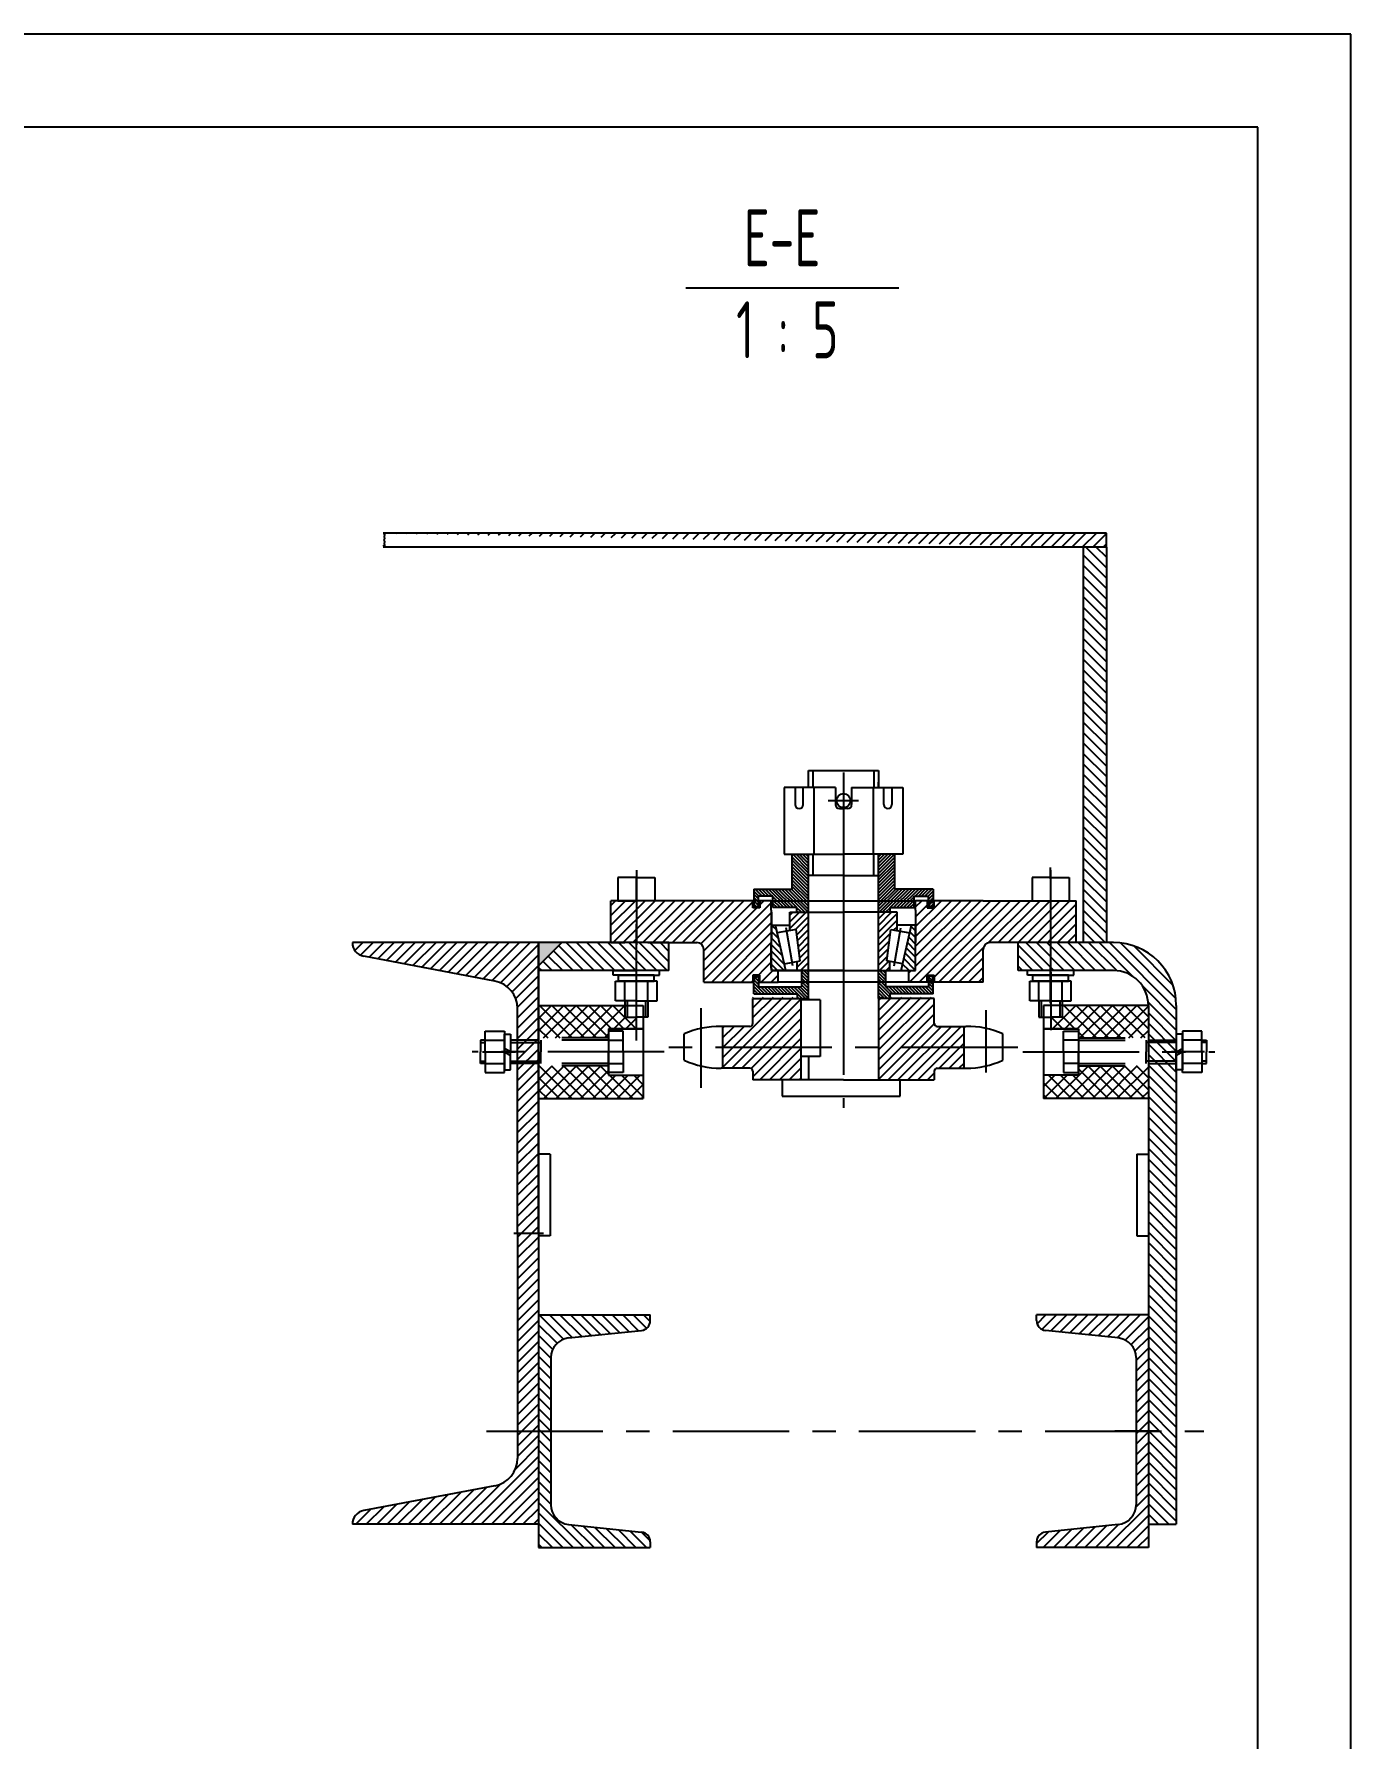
# Model space of a CAD drawing. Header units: millimetres. Extents: x 0 to 10092, y -1 to 7128.
# Drawn here: x 8395 to 10092, y 4930 to 7128 of the extents above; entities that cross this region are included whole.
import ezdxf
from ezdxf.enums import TextEntityAlignment as Align

# ---------------------------------------------------------------- set-up
doc = ezdxf.new("R2010")
doc.units = ezdxf.units.MM
doc.header["$LTSCALE"] = 120
for name, pattern in [('F', [0.75, 0.5, -0.25]), ('G', [2, 1.25, -0.25, 0.25, -0.25]), ('K', [2.5, 1.25, -0.25, 0.25, -0.25, 0.25, -0.25])]:
    doc.linetypes.add(name, pattern=pattern)
for name, color, linetype in [('01', 7, 'Continuous'), ('02', 1, 'Continuous'), ('04', 2, 'F'), ('05', 4, 'G'), ('07', 6, 'K'), ('10', 1, 'Continuous'), ('11', 3, 'Continuous'), ('L1GEA', 7, 'Continuous')]:
    doc.layers.add(name, color=color, linetype=linetype)
doc.styles.get("Standard").update_dxf_attribs({"font": 'isocp', "width": 0.707, "bigfont": 'intecad.shx'})
pattern_1 = [(45, (-4246.291, 2509.72), (-6.735192, 6.735192), [])]
pattern_2 = [(135, (-15077.8243, -8905.8607), (-2.12132034, -2.12132034), [])]

# ---------------------------------------------------------------- blocks, each defined once
blk = doc.blocks.new('*U91')
at = {"layer": '01'}
for p, q in [((-8.4, 0), (-8.4, 8.89)), ((-8.4, 8.89), (0, 8.89)), ((0, 8.89), (0, 0)), ((-8.4, 5), (0, 5)), ((0, -8.89), (0, 0)), ((-8.4, 0), (-8.4, -8.89)), ((-8.4, -5), (0, -5)), ((-8.4, -8.89), (0, -8.89))]:
    blk.add_line(p, q, dxfattribs=at)
at = {"layer": '05'}
blk.add_line((-9.45, 0), (1.05, 0), dxfattribs=at)
blk = doc.blocks.new('*U93')
at = {"layer": '10'}
h = blk.add_hatch(dxfattribs=at)
h.set_pattern_fill('_USER', color=256, scale=2, angle=45, style=0, pattern_type=0)
h.set_pattern_definition([(45, (0, 0), (-1.41421, 1.41421), [])])
h.paths.add_polyline_path([(-5.5, 29.2), (-5.5, 31), (-25, 31), (-25, 24.76)])
h.paths.add_polyline_path([(-5.5, -31), (-5.5, -29.2), (-25, -24.76), (-25, -31)])
h = blk.add_hatch(dxfattribs=at)
h.set_pattern_fill('_USER', color=256, scale=2, angle=135, style=0, pattern_type=0)
h.set_pattern_definition([(135, (0, 0), (-1.41421, -1.41421), [])])
h.paths.add_polyline_path([(0, 15), (0, 23), (-7.85, 23), (-7.38, 20.38), (-20.91, 18.56), (-21.15, 19.88), (-25, 19.88), (-25, 15)])
h.paths.add_polyline_path([(-25, -15), (-25, -19.88), (-21.15, -19.88), (-20.91, -18.56), (-7.38, -20.38), (-7.85, -23), (0, -23), (0, -15)])
at = {"layer": '01'}
for p, q in [((-25, 0), (-25, 31)), ((-25, 31), (-5.5, 31)), ((-5.5, 31), (-5.5, 23)), ((-25, 24.76), (-5.5, 29.2)), ((-22.15, 25.41), (-20.91, 18.56)), ((-7.38, 20.38), (-8.84, 28.44)), ((-7.85, 23), (0, 23)), ((0, 23), (0, 0)), ((-25, 0), (-25, 19.88)), ((-25, 19.88), (-21.15, 19.88)), ((-25, 15), (0, 15)), ((-20.91, 18.56), (-7.38, 20.38)), ((-25, 0), (-25, -19.88)), ((-25, 0), (-25, -31)), ((0, -23), (0, 0)), ((-25, -15), (0, -15)), ((-25, -19.88), (-21.15, -19.88)), ((-22.15, -25.41), (-20.91, -18.56)), ((-20.91, -18.56), (-7.38, -20.38)), ((-7.38, -20.38), (-8.84, -28.44)), ((-25, -24.76), (-5.5, -29.2)), ((-7.85, -23), (0, -23)), ((-5.5, -31), (-5.5, -23)), ((-25, -31), (-5.5, -31))]:
    blk.add_line(p, q, dxfattribs=at)
at = {"layer": '05'}
for p, q in [((-23, 21.72), (-6.63, 24.68)), ((3, 0), (-28, 0)), ((-23, -21.72), (-6.63, -24.68))]:
    blk.add_line(p, q, dxfattribs=at)
blk = doc.blocks.new('*U94')
at = {"layer": '01'}
for p, q in [((-28.6, 25.43), (0, 25.43)), ((-28.6, 3.5), (-28.6, 25.43)), ((0, 25.43), (0, 0)), ((-28.6, 20.82), (-21.35, 20.82)), ((-21.35, 17.32), (-28.6, 17.32)), ((-19.6, 19.07), (-19.6, 19.07)), ((-28.6, 12.71), (0, 12.71)), ((-28.6, 3.5), (-21.35, 3.5)), ((-19.6, 1.75), (-19.6, 0)), ((-19.6, -1.75), (-19.6, 0)), ((0, -25.43), (0, 0)), ((-28.6, -3.5), (-28.6, -25.43)), ((-28.6, -3.5), (-21.35, -3.5)), ((-28.6, -12.71), (0, -12.71)), ((-21.35, -17.32), (-28.6, -17.32)), ((-28.6, -20.82), (-21.35, -20.82)), ((-19.6, -19.07), (-19.6, -19.07)), ((-28.6, -25.43), (0, -25.43))]:
    blk.add_line(p, q, dxfattribs=at)
for centre, start, end in [((-21.35, 19.07), 0, 90), ((-21.35, 19.07), 270, 0), ((-21.35, 1.75), 0.09411, 90), ((-21.35, -1.75), 270.00012, 359.90589), ((-21.35, -19.07), 0, 90), ((-21.35, -19.07), 270, 0)]:
    blk.add_arc(centre, 1.75, start, end, dxfattribs=at)
at = {"layer": '05'}
blk.add_line((-31.77, 0), (4.43, 0), dxfattribs=at)
blk = doc.blocks.new('A$C196742B9')
at = {"layer": '10'}
h = blk.add_hatch(dxfattribs=at)
h.set_pattern_fill('_USER', color=256, scale=3, angle=135, style=0, pattern_type=0)
h.set_pattern_definition(pattern_2)
h.paths.add_polyline_path([(180.2, 327.3), (159.2, 327.3), (159.2, 282.3), (109.7, 282.3), (109.7, 267.3), (115.7, 267.3), (115.7, 273.3), (134.2, 273.3), (134.2, 267.3), (180.2, 267.3)])
h.paths.add_polyline_path([(180.2, 267.3), (134.2, 267.3), (134.2, 258.3), (165.2, 258.3), (165.2, 252.3), (180.2, 252.3)])
h.paths.add_polyline_path([(115.7, 267.3), (109.7, 267.3), (109.7, 259.8), (115.7, 259.8)])
h = blk.add_hatch(dxfattribs=at)
h.set_pattern_fill('_USER', color=256, scale=3, angle=135, style=0, pattern_type=0)
h.set_pattern_definition([(45, (15528.145, -8905.8607), (2.12132034, -2.12132034), [])])
h.paths.add_polyline_path([(270.2, 327.3), (291.2, 327.3), (291.2, 282.3), (340.7, 282.3), (340.7, 267.3), (334.7, 267.3), (334.7, 273.3), (316.2, 273.3), (316.2, 267.3), (270.2, 267.3)])
h.paths.add_polyline_path([(270.2, 267.3), (316.2, 267.3), (316.2, 258.3), (285.2, 258.3), (285.2, 252.3), (270.2, 252.3)])
h.paths.add_polyline_path([(334.7, 267.3), (340.7, 267.3), (340.7, 259.8), (334.7, 259.8)])
h = blk.add_hatch(dxfattribs=at)
h.set_pattern_fill('_USER', color=256, scale=3, angle=135, style=0, pattern_type=0)
h.set_pattern_definition(pattern_2)
h.paths.add_polyline_path([(180.2, 162.3), (171.2, 162.3), (171.2, 156.3), (115.7, 156.3), (115.7, 162.3), (109.7, 162.3), (109.7, 147.3), (165.5, 147.3), (165.5, 141.3), (172.7, 141.3), (180.2, 141.3)])
h.paths.add_polyline_path([(180.2, 177.3), (171.2, 177.3), (171.2, 162.3), (180.2, 162.3)])
h.paths.add_polyline_path([(279.2, 177.3), (270.2, 177.3), (270.2, 162.3), (279.2, 162.3)])
h.paths.add_polyline_path([(340.7, 162.3), (334.7, 162.3), (334.7, 156.3), (279.2, 156.3), (279.2, 162.3), (270.2, 162.3), (270.2, 141.3), (277.7, 141.3), (284.8, 141.3), (284.8, 147.3), (340.7, 147.3)])
h = blk.add_hatch(dxfattribs=at)
h.set_pattern_fill('_USER', color=256, scale=3, angle=135, style=0, pattern_type=0)
h.set_pattern_definition(pattern_2)
h.paths.add_polyline_path([(115.7, 169.8), (109.7, 169.8), (109.7, 162.3), (115.7, 162.3)])
h = blk.add_hatch(dxfattribs=at)
h.set_pattern_fill('_USER', color=256, scale=3, angle=135, style=0, pattern_type=0)
h.set_pattern_definition(pattern_2)
h.paths.add_polyline_path([(340.7, 169.8), (334.7, 169.8), (334.7, 162.3), (340.7, 162.3)])
h = blk.add_hatch(dxfattribs=at)
h.set_pattern_fill('_USER', color=256, scale=9, angle=45, style=0, pattern_type=0)
h.set_pattern_definition([(45, (-15077.824, -8903.971), (-6.363961, 6.363961), [])])
h.paths.add_polyline_path([(342, 143.1), (277.7, 143.1), (270.2, 143.1), (270.2, 78.2), (380.6, 78.2), (380.6, 105.2), (345.9, 105.2, -0.414214), (342, 109)])
h.paths.add_polyline_path([(380.6, 78.2), (270.2, 78.2), (270.2, 36.3), (342, 36.3), (342, 47.5, -0.414214), (345.9, 51.3), (380.6, 51.3)])
h.paths.add_polyline_path([(170.3, 143.1), (108.3, 143.1), (108.3, 109, -0.414214), (104.5, 105.2), (69.7, 105.2), (69.7, 78.2), (170.3, 78.2)])
h.paths.add_polyline_path([(170.3, 78.2), (69.7, 78.2), (69.7, 51.3), (104.5, 51.3, -0.414214), (108.3, 47.5), (108.3, 36.3), (170.3, 36.3)])
for p, q in [((180.2, 413.1), (180.2, 420.2)), ((270.2, 413.1), (270.2, 420.2)), ((180.2, 141.3), (180.2, 327.3)), ((270.2, 141.3), (270.2, 327.3)), ((69.7, 51.3), (69.7, 105.2)), ((380.6, 51.3), (380.6, 105.2))]:
    blk.add_line(p, q)
for centre, radius, start, end in [((65.6, -9.4), 114.6, 89.1366, 113.6054), ((384.8, -9.1), 114.3, 66.3599, 90.8982), ((67.3, 165.6), 114.3, 245.3844, 270.0079), ((383.1, 165.6), 114.3, 269.9921, 294.6156)]:
    blk.add_arc(centre, radius, start, end)
at = {"layer": '01'}
for p, q in [((180.2, 413.1), (180.2, 435.2)), ((180.2, 435.2), (270.2, 435.2)), ((180.2, 413.1), (180.2, 420.2)), ((270.2, 435.2), (270.2, 413.1)), ((270.2, 420.2), (270.2, 413.1)), ((159.2, 282.3), (159.2, 327.3)), ((291.2, 282.3), (291.2, 327.3)), ((291.2, 282.3), (291.2, 327.3)), ((225.2, 299.7), (180.2, 299.7)), ((225.2, 299.7), (270.2, 299.7)), ((134.2, 258.3), (134.2, 273.3)), ((134.2, 258.3), (134.2, 270.3)), ((316.2, 258.3), (316.2, 273.3)), ((316.2, 258.3), (316.2, 273.3)), ((316.2, 258.3), (316.2, 270.3)), ((316.2, 258.3), (316.2, 270.3)), ((165.2, 258.3), (134.2, 258.3)), ((165.2, 258.3), (134.2, 258.3)), ((165.2, 252.3), (165.2, 258.3)), ((285.2, 252.3), (285.2, 258.3)), ((285.2, 258.3), (316.2, 258.3)), ((285.2, 258.3), (316.2, 258.3)), ((171.2, 177.3), (171.2, 156.3)), ((279.2, 177.3), (279.2, 156.3)), ((108.3, 109), (108.3, 141.3)), ((108.3, 141.3), (172.7, 141.3)), ((165.5, 147.3), (165.5, 141.3)), ((170.3, 141.3), (170.3, 36.2)), ((195.2, 139.4), (170.3, 139.4)), ((172.7, 141.3), (180.2, 141.3)), ((172.7, 141.3), (180.2, 141.3)), ((180.2, 141.3), (180.2, 139.4)), ((180.2, 141.3), (180.2, 139.4)), ((195.2, 139.4), (195.2, 66.3)), ((277.7, 141.3), (270.2, 141.3)), ((270.2, 141.3), (270.2, 36.2)), ((342, 141.3), (277.7, 141.3)), ((284.8, 147.3), (284.8, 141.3)), ((284.8, 147.3), (284.8, 141.3)), ((342, 109), (342, 141.3)), ((342, 109), (342, 141.3)), ((104.5, 105.2), (67.3, 105.2)), ((345.9, 105.2), (383, 105.2)), ((195.2, 66.3), (170.3, 66.3)), ((180.2, 66.3), (180.2, 36.2)), ((180.2, 66.3), (180.2, 36.2)), ((104.5, 51.3), (67.3, 51.3)), ((108.3, 47.5), (108.3, 36.2)), ((342, 47.5), (342, 36.2)), ((342, 47.5), (342, 36.2)), ((345.9, 51.3), (383, 51.3)), ((225.2, 36.2), (108.3, 36.2)), ((146.2, 36.2), (146.2, 15.3)), ((225.2, 36.2), (342, 36.2)), ((298.3, 15.3), (298.3, 36.2)), ((146.2, 15.3), (298.3, 15.3))]:
    blk.add_line(p, q, dxfattribs=at)
at = {"layer": '01', "color": 7, "linetype": 'Continuous'}
for p, q in [((109.7, 282.3), (159.2, 282.3)), ((109.7, 282.3), (109.7, 259.8)), ((134.2, 273.3), (115.7, 273.3)), ((115.7, 259.8), (115.7, 273.3)), ((337.2, 282.3), (291.2, 282.3)), ((340.7, 282.3), (291.2, 282.3)), ((316.2, 273.3), (334.7, 273.3)), ((334.7, 259.8), (334.7, 273.3)), ((340.7, 282.3), (340.7, 259.8)), ((109.7, 259.8), (115.7, 259.8)), ((132.2, 252.3), (132.2, 219.3)), ((318.2, 252.3), (318.2, 219.3)), ((340.7, 259.8), (334.7, 259.8)), ((132.2, 177.3), (132.2, 219.3)), ((318.2, 177.3), (318.2, 219.3)), ((180.2, 177.3), (132.2, 177.3)), ((270.2, 177.3), (318.2, 177.3)), ((109.7, 147.3), (109.7, 169.8)), ((109.7, 169.8), (115.7, 169.8)), ((115.7, 169.8), (115.7, 156.3)), ((340.7, 169.8), (334.7, 169.8)), ((334.7, 169.8), (334.7, 156.3)), ((340.7, 147.3), (340.7, 169.8))]:
    blk.add_line(p, q, dxfattribs=at)
blk.add_circle((225.2, 396.3), 9, dxfattribs=at)
at = {"layer": '02', "color": 1, "linetype": 'Continuous'}
for p, q in [((186.2, 413.1), (186.2, 435.2)), ((186.2, 413.1), (186.2, 420.2)), ((264.2, 435.2), (264.2, 413.1)), ((264.2, 420.2), (264.2, 413.1)), ((186.2, 299.7), (186.2, 327.3)), ((264.2, 299.7), (264.2, 327.3))]:
    blk.add_line(p, q, dxfattribs=at)
at = {"layer": '05', "color": 4, "linetype": 'G'}
blk.add_line((225.2, 432.7), (225.2, 0), dxfattribs=at)
at = {"layer": '05'}
for p, q in [((205.6, 396.3), (244.7, 396.3)), ((41.2, 128.5), (41.2, 26.2)), ((409.2, 45.9), (409.2, 126)), ((450.1, 78.2), (0, 78.2))]:
    blk.add_line(p, q, dxfattribs=at)
at = {"layer": '07', "color": 6, "linetype": 'K'}
for p, q in [((108.2, 258.2), (108.2, 267.3)), ((117.2, 267.3), (117.2, 258.2)), ((333.2, 267.3), (333.2, 258.2)), ((342.2, 258.2), (342.2, 267.3)), ((117.2, 258.2), (108.2, 258.2)), ((333.2, 258.2), (342.2, 258.2)), ((117.2, 171.3), (108.2, 171.3)), ((108.2, 171.3), (108.2, 162.3)), ((117.2, 162.3), (117.2, 171.3)), ((333.2, 162.3), (333.2, 171.3)), ((333.2, 171.3), (342.2, 171.3)), ((342.2, 171.3), (342.2, 162.3))]:
    blk.add_line(p, q, dxfattribs=at)
at = {"layer": 'L1GEA'}
for p, q in [((115.7, 156.3), (171.2, 156.3)), ((334.7, 156.3), (279.2, 156.3)), ((109.7, 147.3), (165.5, 147.3)), ((340.7, 147.3), (284.8, 147.3)), ((19.7, 61.7), (19.7, 95.6)), ((430.7, 61.7), (430.7, 95.6))]:
    blk.add_line(p, q, dxfattribs=at)
for centre, start, end in [((104.5, 109), 270, 0), ((345.9, 109), 180, 270), ((104.5, 47.5), 0, 90), ((345.9, 47.5), 90, 180)]:
    blk.add_arc(centre, 3.81, start, end, dxfattribs=at)
at = {"layer": '01', "xscale": 3, "yscale": 3, "zscale": 3, "rotation": 90}
blk.add_blockref('*U93', (225.2, 252.3), dxfattribs=at)
at = {"layer": '05', "xscale": 3, "yscale": 3, "zscale": 3, "rotation": 270}
blk.add_blockref('*U94', (225.2, 327.3), dxfattribs=at)
blk = doc.blocks.new('*U176')
at = {"layer": '01'}
for points in [[(831, 584), (25, 584)], [(831, 10), (831, 584)]]:
    blk.add_lwpolyline(points, dxfattribs=at)
at = {"layer": '02'}
for points in [[(841, 594), (0, 594)], [(841, 0), (841, 594)]]:
    blk.add_lwpolyline(points, dxfattribs=at)

msp = doc.modelspace()

# ---------------------------------------------------------------- hatches: boundary and pattern name
at = {"layer": '01', "linetype": 'Continuous'}
msp.add_hatch(color=7, dxfattribs=at).paths.add_polyline_path([(9074.9566, 5956.6055), (9044.9566, 5956.6055), (9044.9566, 5926.6055)])
at = {"layer": '02', "linetype": 'Continuous'}
h = msp.add_hatch(dxfattribs=at)
h.set_pattern_fill('_USER', color=1, scale=9, angle=45, style=0, pattern_type=0)
h.set_pattern_definition([(45, (-22149.83, -6306.125), (-6.363961, 6.363961), [])])
h.paths.add_polyline_path([(9170.9566, 6010.6055), (9170.9566, 5956.6055), (9212.9566, 5956.6055), (9248.9566, 5956.6055, -0.414213562), (9257.9566, 5947.6055), (9257.9566, 5905.6055), (9353.7272, 5905.6055), (9353.7272, 5920.6007), (9347.9566, 5920.6007, -0.414213562), (9344.9566, 5923.6007), (9344.9566, 5956.6007), (9344.9566, 5998.6007), (9344.9566, 6010.6055)])
h.paths.add_polyline_path([(9137.9566, 5956.6055), (9155.9566, 5956.6055), (9170.9566, 5956.6055), (9170.9566, 6010.6055), (9146.9566, 6010.6055), (9137.9566, 6010.6055)])
h.paths.add_polyline_path([(9530.9566, 6010.6055), (9530.9566, 5998.3007), (9530.9566, 5956.6007), (9530.9566, 5923.6007, -0.414213562), (9527.9566, 5920.6007), (9522.1861, 5920.6007), (9522.1861, 5905.6055), (9617.9566, 5905.6055), (9617.9566, 5947.6055, -0.414213562), (9626.9566, 5956.6055), (9689.9566, 5956.6055), (9704.9566, 5956.6055), (9704.9566, 6010.6055), (9617.9566, 6010.6055)])
h.paths.add_polyline_path([(9705.213, 5956.6055), (9737.9566, 5956.6055), (9737.9566, 6010.6055), (9705.0772, 6010.6055)])
at = {"layer": '10'}
h = msp.add_hatch(dxfattribs=at)
h.set_pattern_fill('ANSI31', color=256, scale=3, style=0)
h.set_pattern_definition([(45, (-7042.679, 12698.859), (-6.735192, 6.735192), [])])
edge = h.paths.add_edge_path()
edge.add_line((8845.9978, 6484.6055), (8846.3075, 6483.8126))
edge.add_line((8846.3075, 6483.8126), (8846.4506, 6483.1142))
edge.add_line((8846.4506, 6483.1142), (8846.4629, 6482.4994))
edge.add_line((8846.4629, 6482.4994), (8846.3803, 6481.957))
edge.add_line((8846.3803, 6481.957), (8846.2386, 6481.4762))
edge.add_line((8846.2386, 6481.4762), (8846.0737, 6481.0459))
edge.add_line((8846.0737, 6481.0459), (8845.9215, 6480.6551))
edge.add_line((8845.9215, 6480.6551), (8845.8178, 6480.293))
edge.add_line((8845.8178, 6480.293), (8845.7893, 6479.9498))
edge.add_line((8845.7893, 6479.9498), (8845.8262, 6479.6221))
edge.add_line((8845.8262, 6479.6221), (8845.9095, 6479.3075))
edge.add_line((8845.9095, 6479.3075), (8846.0203, 6479.0039))
edge.add_line((8846.0203, 6479.0039), (8846.1395, 6478.7091))
edge.add_line((8846.1395, 6478.7091), (8846.2481, 6478.4209))
edge.add_line((8846.2481, 6478.4209), (8846.3272, 6478.1371))
edge.add_line((8846.3272, 6478.1371), (8846.3578, 6477.8555))
edge.add_line((8846.3578, 6477.8555), (8846.3268, 6477.5742))
edge.add_line((8846.3268, 6477.5742), (8846.2453, 6477.293))
edge.add_line((8846.2453, 6477.293), (8846.13, 6477.0117))
edge.add_line((8846.13, 6477.0117), (8845.9978, 6476.7305))
edge.add_line((8845.9978, 6476.7305), (8845.8656, 6476.4492))
edge.add_line((8845.8656, 6476.4492), (8845.7503, 6476.168))
edge.add_line((8845.7503, 6476.168), (8845.6687, 6475.8867))
edge.add_line((8845.6687, 6475.8867), (8845.6378, 6475.6055))
edge.add_line((8845.6378, 6475.6055), (8845.6687, 6475.3242))
edge.add_line((8845.6687, 6475.3242), (8845.7503, 6475.043))
edge.add_line((8845.7503, 6475.043), (8845.8656, 6474.7617))
edge.add_line((8845.8656, 6474.7617), (8845.9978, 6474.4805))
edge.add_line((8845.9978, 6474.4805), (8846.13, 6474.1992))
edge.add_line((8846.13, 6474.1992), (8846.2453, 6473.918))
edge.add_line((8846.2453, 6473.918), (8846.3268, 6473.6367))
edge.add_line((8846.3268, 6473.6367), (8846.3578, 6473.3555))
edge.add_line((8846.3578, 6473.3555), (8846.3272, 6473.0738))
edge.add_line((8846.3272, 6473.0738), (8846.2481, 6472.79))
edge.add_line((8846.2481, 6472.79), (8846.1395, 6472.5018))
edge.add_line((8846.1395, 6472.5018), (8846.0203, 6472.207))
edge.add_line((8846.0203, 6472.207), (8845.9095, 6471.9034))
edge.add_line((8845.9095, 6471.9034), (8845.8262, 6471.5889))
edge.add_line((8845.8262, 6471.5889), (8845.7893, 6471.2611))
edge.add_line((8845.7893, 6471.2611), (8845.8178, 6470.918))
edge.add_line((8845.8178, 6470.918), (8845.9215, 6470.5558))
edge.add_line((8845.9215, 6470.5558), (8846.0737, 6470.165))
edge.add_line((8846.0737, 6470.165), (8846.2386, 6469.7347))
edge.add_line((8846.2386, 6469.7347), (8846.3803, 6469.2539))
edge.add_line((8846.3803, 6469.2539), (8846.4629, 6468.7115))
edge.add_line((8846.4629, 6468.7115), (8846.4506, 6468.0967))
edge.add_line((8846.4506, 6468.0967), (8846.3075, 6467.3983))
edge.add_line((8846.3075, 6467.3983), (8845.9978, 6466.6055))
edge.add_line((9776.9566, 6466.6055), (9776.9566, 6484.6055))
edge.add_line((9776.9566, 6484.6055), (8844.645, 6484.6055))
edge.add_line((9776.9566, 6466.6055), (8844.645, 6466.6055))
h = msp.add_hatch(dxfattribs=at)
h.set_pattern_fill('ANSI31', color=256, scale=3, angle=90, style=0)
h.set_pattern_definition([(135, (-7042.679, 12698.859), (-6.735192, -6.735192), [])])
h.paths.add_polyline_path([(9776.9566, 6466.6055), (9746.9566, 6466.6055), (9746.9566, 5956.6055), (9776.9566, 5956.6055)])
h = msp.add_hatch(dxfattribs=at)
h.set_pattern_fill('ANSI31', color=256, scale=3, style=0)
h.set_pattern_definition(pattern_1)
h.paths.add_polyline_path([(9044.9566, 5956.6055), (8804.9566, 5956.6055, 0.360487322), (8819.6129, 5938.9188), (8988.6441, 5906.9628, -0.360487322), (9017.9566, 5871.5893), (9017.9566, 5581.6055), (9044.9566, 5581.6055)])
h.paths.add_polyline_path([(9044.9566, 5581.6055), (9017.9566, 5581.6055), (9017.9566, 5291.6216, -0.360487322), (8988.6441, 5256.2482), (8819.6129, 5224.2922, 0.360485113), (8804.9566, 5206.6056, 0.000001955), (8804.9566, 5206.6055), (9044.9566, 5206.6055)])
h = msp.add_hatch(dxfattribs=at)
h.set_pattern_fill('ANSI31', color=256, scale=3, angle=90, style=0)
h.set_pattern_definition([(135, (2034.566, 7183.232), (-6.735192, -6.735192), [])])
h.paths.add_polyline_path([(9212.9566, 5956.6055), (9074.9566, 5956.6055), (9044.9566, 5926.6055), (9044.9566, 5920.6055), (9212.9566, 5920.6055)])
h.paths.add_polyline_path([(9785.9566, 5956.6055), (9662.9566, 5956.6055), (9662.9566, 5920.6055), (9785.9566, 5920.6055, -0.414213562), (9830.9566, 5875.6055), (9830.9566, 5326.6055), (9833.5819, 5326.6055), (9866.9566, 5326.6055), (9866.9566, 5875.6055, 0.414213562)])
h.paths.add_polyline_path([(9866.9566, 5326.6055), (9830.9566, 5326.6055), (9830.9566, 5206.6055), (9866.9566, 5206.6055)])
h = msp.add_hatch(dxfattribs=at)
h.set_pattern_fill('ANSI37', color=256, scale=3.5, style=0)
h.set_pattern_definition([(45, (-19163.069, -6398.079), (-7.857724, 7.857724), []), (135, (-19163.069, -6398.079), (-7.857724, -7.857724), [])])
h.paths.add_polyline_path([(9830.9566, 5875.6055), (9719.9566, 5875.6055), (9719.9566, 5860.6055), (9705.4545, 5860.6055), (9705.4922, 5845.6055), (9740.9566, 5845.6055), (9740.9566, 5833.6055), (9830.9566, 5833.6055)])
h.paths.add_polyline_path([(9830.9566, 5797.6055), (9740.9566, 5797.6055), (9740.9566, 5785.6055), (9695.9566, 5785.6055), (9695.9566, 5755.6055), (9830.9566, 5755.6055)])
h.paths.add_polyline_path([(9170.9566, 5860.6055), (9155.9566, 5860.6055), (9155.9566, 5875.6055), (9044.9566, 5875.6055), (9044.9566, 5833.6055), (9134.9566, 5833.6055), (9134.9566, 5845.6055), (9170.9566, 5845.6055)])
h.paths.add_polyline_path([(9179.9566, 5785.6055), (9134.9566, 5785.6055), (9134.9566, 5797.6055), (9044.9566, 5797.6055), (9044.9566, 5755.6055), (9179.9566, 5755.6055)])
h = msp.add_hatch(dxfattribs=at)
h.set_pattern_fill('ANSI31', color=256, scale=3, angle=90, style=0)
h.set_pattern_definition([(135, (-4246.291, 2509.72), (-6.735192, -6.735192), [])])
h.paths.add_polyline_path([(9188.9566, 5469.1603), (9188.9566, 5476.6055), (9044.9566, 5476.6055), (9044.9566, 5326.6055), (9060.8566, 5326.6055), (9060.8566, 5421.4306, -0.383983313), (9083.7017, 5446.792), (9177.6685, 5456.6288, 0.383983313)])
h.paths.add_polyline_path([(9083.7017, 5206.419, -0.383983313), (9060.8566, 5231.7804), (9060.8566, 5326.6055), (9044.9566, 5326.6055), (9044.9566, 5206.6055), (9044.9566, 5176.6055), (9188.9566, 5176.6055), (9188.9566, 5184.0506, 0.383983313), (9177.6685, 5196.5821)])
h = msp.add_hatch(dxfattribs=at)
h.set_pattern_fill('ANSI31', color=256, scale=3, style=0)
h.set_pattern_definition(pattern_1)
h.paths.add_polyline_path([(9830.9566, 5476.6055), (9686.9566, 5476.6055), (9686.9566, 5469.1603, 0.383983313), (9698.2448, 5456.6288), (9792.2116, 5446.792, -0.383983313), (9815.0566, 5421.4306), (9815.0566, 5326.6055), (9830.9566, 5326.6055)])
h.paths.add_polyline_path([(9830.9566, 5326.6055), (9815.0566, 5326.6055), (9815.0566, 5231.7804, -0.383983313), (9792.2116, 5206.419), (9698.2448, 5196.5821, 0.383983313), (9686.9566, 5184.0506), (9686.9566, 5176.6055), (9830.9566, 5176.6055)])

# ---------------------------------------------------------------- linework, layer by layer
at = {"layer": '01'}
for p, q in [((9234.9318, 6800.8031), (9509.3027, 6800.8031)), ((9776.9566, 6466.6055), (9776.9566, 6484.6055)), ((9146.9566, 6040.6055), (9146.9566, 6010.6055)), ((9170.9566, 6040.6055), (9146.9566, 6040.6055)), ((9170.9566, 6040.6055), (9194.9566, 6040.6055)), ((9194.9566, 6040.6055), (9194.9566, 6010.6055)), ((9680.9566, 6040.6055), (9680.9566, 6010.6055)), ((9704.9566, 6040.6055), (9680.9566, 6040.6055)), ((9704.9566, 6040.6055), (9728.9566, 6040.6055)), ((9728.9566, 6040.6055), (9728.9566, 6010.6055)), ((9146.9566, 6010.6055), (9170.9566, 6010.6055)), ((9194.9566, 6010.6055), (9170.9566, 6010.6055)), ((9137.9566, 5956.6055), (9155.9566, 5956.6055)), ((9185.9566, 5956.6055), (9248.9566, 5956.6055)), ((9212.9566, 5920.6055), (9212.9566, 5956.6055)), ((9662.9566, 5920.6055), (9662.9566, 5956.6055)), ((9737.9566, 5956.6055), (9719.9566, 5956.6055)), ((9140.9566, 5920.6055), (9170.9566, 5920.6055)), ((9140.9566, 5914.6055), (9140.9566, 5920.6055)), ((9170.9566, 5914.6055), (9140.9566, 5914.6055)), ((9147.8566, 5914.6055), (9170.9566, 5914.6055)), ((9147.8566, 5906.8055), (9147.8566, 5914.6055)), ((9200.9566, 5920.6055), (9170.9566, 5920.6055)), ((9170.9566, 5914.6055), (9200.9566, 5914.6055)), ((9194.0566, 5914.6055), (9170.9566, 5914.6055)), ((9194.0566, 5906.8055), (9194.0566, 5914.6055)), ((9200.9566, 5914.6055), (9200.9566, 5920.6055)), ((9674.9566, 5914.6055), (9674.9566, 5920.6055)), ((9704.9566, 5914.6055), (9674.9566, 5914.6055)), ((9681.8566, 5914.6055), (9704.9566, 5914.6055)), ((9681.8566, 5906.8055), (9681.8566, 5914.6055)), ((9734.9566, 5920.6055), (9704.9566, 5920.6055)), ((9728.0566, 5914.6055), (9704.9566, 5914.6055)), ((9704.9566, 5914.6055), (9734.9566, 5914.6055)), ((9728.0566, 5906.8055), (9728.0566, 5914.6055)), ((9734.9566, 5914.6055), (9734.9566, 5920.6055)), ((9170.9566, 5906.8055), (9147.8566, 5906.8055)), ((9170.9566, 5906.8055), (9194.0566, 5906.8055)), ((9257.9566, 5905.6055), (9320.9566, 5905.6103)), ((9329.9566, 5905.6055), (9353.7272, 5905.6055)), ((9617.9566, 5905.6055), (9522.1861, 5905.6055)), ((9704.9566, 5906.8055), (9681.8566, 5906.8055)), ((9704.9566, 5906.8055), (9728.0566, 5906.8055)), ((9155.9566, 5881.6055), (9155.9566, 5860.6055)), ((9185.9566, 5881.6055), (9185.9566, 5860.6055)), ((9689.9566, 5881.6055), (9689.9566, 5860.6055)), ((9719.9566, 5881.6055), (9719.9566, 5860.6055)), ((9155.9566, 5860.6055), (9170.9566, 5860.6055)), ((9185.9566, 5860.6055), (9170.9566, 5860.6055)), ((9689.9566, 5860.6055), (9704.9566, 5860.6055)), ((9689.9566, 5860.6055), (9704.9566, 5860.6055)), ((9719.9566, 5860.6055), (9704.9566, 5860.6055)), ((9719.9566, 5860.6055), (9704.9566, 5860.6055))]:
    msp.add_line(p, q, dxfattribs=at)
at = {"layer": '01', "color": 7, "linetype": 'Continuous'}
for p, q in [((9776.9566, 6484.6055), (8844.645, 6484.6055)), ((9776.9566, 6466.6055), (8844.645, 6466.6055)), ((9746.9566, 6466.6055), (9746.9566, 5956.6055)), ((9776.9566, 6466.6055), (9776.9566, 5956.6055)), ((9344.9566, 6010.6055), (9137.9566, 6010.6055)), ((9137.9566, 5956.6055), (9137.9566, 6010.6055)), ((9320.9566, 6001.5962), (9320.9566, 6010.6103)), ((9329.9566, 6001.5962), (9320.9566, 6001.5962)), ((9329.9566, 6010.6103), (9329.9566, 6001.5962)), ((9344.9566, 5998.3007), (9344.9566, 6010.6055)), ((9344.9566, 6010.6055), (9530.9566, 6010.6055)), ((9617.9566, 6010.6055), (9530.9566, 6010.6055)), ((9530.9566, 5998.3007), (9530.9566, 6010.6055)), ((9545.9566, 6010.6103), (9545.9566, 6001.5962)), ((9545.9566, 6001.5962), (9554.9566, 6001.5962)), ((9554.9566, 6001.5962), (9554.9566, 6010.6103)), ((9617.9566, 6010.6055), (9737.9566, 6010.6055)), ((9737.9566, 5956.6055), (9737.9566, 6010.6055)), ((9344.9566, 5998.6007), (9344.9566, 5956.6007)), ((9530.9566, 5998.6007), (9530.9566, 5956.6007)), ((9044.9566, 5956.6055), (8804.9566, 5956.6055)), ((8988.6441, 5906.9628), (8819.6129, 5938.9188)), ((9212.9566, 5956.6055), (9044.9566, 5956.6055)), ((9044.9566, 5956.6055), (9044.9566, 5920.6055)), ((9044.9566, 5956.6055), (9044.9566, 5176.6055)), ((9044.9566, 5581.6055), (9044.9566, 5956.6055)), ((9212.9566, 5956.6055), (9044.9566, 5956.6055)), ((9074.9566, 5956.6055), (9044.9566, 5926.6055)), ((9257.9566, 5905.6055), (9257.9566, 5947.6055)), ((9344.9566, 5923.6007), (9344.9566, 5956.6007)), ((9530.9566, 5923.6007), (9530.9566, 5956.6007)), ((9617.9566, 5905.6055), (9617.9566, 5947.6055)), ((9689.9566, 5956.6055), (9626.9566, 5956.6055)), ((9785.9566, 5956.6055), (9662.9566, 5956.6055)), ((9785.9566, 5956.6055), (9662.9566, 5956.6055)), ((9044.9566, 5920.6055), (9044.9566, 5926.6055)), ((9212.9566, 5920.6055), (9044.9566, 5920.6055)), ((9212.9566, 5920.6055), (9044.9566, 5920.6055)), ((9329.9566, 5914.6243), (9320.9566, 5914.6243)), ((9320.9566, 5914.6243), (9320.9566, 5905.6103)), ((9329.9566, 5905.6103), (9329.9566, 5914.6243)), ((9347.9566, 5920.6007), (9353.7272, 5920.6007)), ((9353.7272, 5905.6055), (9353.7272, 5920.6007)), ((9353.7272, 5920.6007), (9527.9566, 5920.6007)), ((9522.1861, 5905.6055), (9522.1861, 5920.6007)), ((9545.9566, 5905.6103), (9545.9566, 5914.6243)), ((9545.9566, 5914.6243), (9554.9566, 5914.6243)), ((9554.9566, 5914.6243), (9554.9566, 5905.6103)), ((9785.9566, 5920.6055), (9662.9566, 5920.6055)), ((9785.9566, 5920.6055), (9662.9566, 5920.6055)), ((9522.1861, 5905.6055), (9353.7272, 5905.6055)), ((9017.9566, 5581.6055), (9017.9566, 5871.5893)), ((9044.9566, 5875.6055), (9179.9566, 5875.6055)), ((9179.9566, 5875.6055), (9179.9566, 5755.6055)), ((9695.9566, 5875.6055), (9695.9566, 5755.6055)), ((9830.9566, 5875.6055), (9695.9566, 5875.6055)), ((9830.9566, 5875.6055), (9830.9566, 5206.6055)), ((9866.9566, 5875.6055), (9866.9566, 5206.6055)), ((8975.9566, 5830.6055), (8969.9566, 5830.6055)), ((8969.9566, 5830.6055), (8969.9566, 5815.6055)), ((8975.9566, 5815.6055), (8975.9566, 5842.2605)), ((8975.9566, 5842.2605), (9001.1566, 5842.2605)), ((8975.9566, 5830.6055), (9001.1566, 5830.6055)), ((9001.1566, 5842.2605), (9001.1566, 5815.6055)), ((9001.1566, 5838.7055), (9008.9566, 5838.7055)), ((9001.1566, 5815.6055), (9001.1566, 5838.7055)), ((9008.9566, 5838.7055), (9008.9566, 5815.6055)), ((9866.9566, 5838.7055), (9866.9566, 5815.6055)), ((9874.7566, 5838.7055), (9866.9566, 5838.7055)), ((9874.7566, 5842.2605), (9874.7566, 5815.6055)), ((9899.9566, 5842.2605), (9874.7566, 5842.2605)), ((9874.7566, 5815.6055), (9874.7566, 5838.7055)), ((9899.9566, 5830.6055), (9874.7566, 5830.6055)), ((9899.9566, 5815.6055), (9899.9566, 5842.2605)), ((9899.9566, 5830.6055), (9905.9566, 5830.6055)), ((9905.9566, 5830.6055), (9905.9566, 5815.6055)), ((8969.9566, 5800.6055), (8969.9566, 5815.6055)), ((8972.8016, 5815.6055), (9004.3117, 5815.6055)), ((8975.9566, 5815.6055), (8975.9566, 5788.9505)), ((8994.8666, 5815.6055), (9015.2437, 5815.6055)), ((9008.9566, 5815.6055), (9001.1566, 5820.1088)), ((9001.1566, 5788.9505), (9001.1566, 5815.6055)), ((9001.1566, 5815.6055), (9008.9566, 5811.1021)), ((9001.1566, 5815.6055), (9001.1566, 5792.5055)), ((9008.9566, 5792.5055), (9008.9566, 5815.6055)), ((9881.0467, 5815.6055), (9860.6696, 5815.6055)), ((9866.9566, 5815.6055), (9874.7566, 5820.1088)), ((9866.9566, 5792.5055), (9866.9566, 5815.6055)), ((9874.7566, 5815.6055), (9866.9566, 5811.1021)), ((9903.1117, 5815.6055), (9871.6016, 5815.6055)), ((9874.7566, 5788.9505), (9874.7566, 5815.6055)), ((9874.7566, 5815.6055), (9874.7566, 5792.5055)), ((9899.9566, 5815.6055), (9899.9566, 5788.9505)), ((9905.9566, 5800.6055), (9905.9566, 5815.6055)), ((8975.9566, 5800.6055), (8969.9566, 5800.6055)), ((8975.9566, 5800.6055), (9001.1566, 5800.6055)), ((8975.9566, 5788.9505), (9001.1566, 5788.9505)), ((9001.1566, 5792.5055), (9008.9566, 5792.5055)), ((9874.7566, 5792.5055), (9866.9566, 5792.5055)), ((9899.9566, 5800.6055), (9874.7566, 5800.6055)), ((9899.9566, 5788.9505), (9874.7566, 5788.9505)), ((9899.9566, 5800.6055), (9905.9566, 5800.6055)), ((9044.9566, 5755.6055), (9179.9566, 5755.6055)), ((9830.9566, 5755.6055), (9695.9566, 5755.6055)), ((9059.9566, 5683.6055), (9044.9566, 5683.6055)), ((9059.9566, 5683.6055), (9059.9566, 5578.6055)), ((9815.9566, 5683.6055), (9815.9566, 5578.6055)), ((9815.9566, 5683.6055), (9830.9566, 5683.6055)), ((9051.1801, 5581.6055), (9013.1003, 5581.6055)), ((9017.9566, 5581.6055), (9017.9566, 5291.6216)), ((9044.9566, 5581.6055), (9044.9566, 5206.6055)), ((9059.9566, 5578.6055), (9044.9566, 5578.6055)), ((9815.9566, 5578.6055), (9830.9566, 5578.6055)), ((9044.9566, 5476.6055), (9044.9566, 5176.6055)), ((9044.9566, 5476.6055), (9188.9566, 5476.6055)), ((9044.9566, 5476.6055), (9188.9566, 5476.6055)), ((9188.9566, 5469.1603), (9188.9566, 5476.6055)), ((9830.9566, 5476.6055), (9686.9566, 5476.6055)), ((9830.9566, 5476.6055), (9686.9566, 5476.6055)), ((9686.9566, 5469.1603), (9686.9566, 5476.6055)), ((9830.9566, 5476.6055), (9830.9566, 5176.6055)), ((9083.7017, 5446.792), (9177.6685, 5456.6288)), ((9792.2116, 5446.792), (9698.2448, 5456.6288)), ((9060.8566, 5421.4306), (9060.8566, 5231.7804)), ((9815.0566, 5421.4306), (9815.0566, 5231.7804)), ((8988.6441, 5256.2482), (8819.6129, 5224.2922)), ((9044.9566, 5206.6055), (8804.9566, 5206.6055)), ((9083.7017, 5206.419), (9177.6685, 5196.5821)), ((9792.2116, 5206.419), (9698.2448, 5196.5821)), ((9830.9566, 5206.6055), (9866.9566, 5206.6055)), ((9044.9566, 5176.6055), (9188.9566, 5176.6055)), ((9188.9566, 5184.0506), (9188.9566, 5176.6055)), ((9686.9566, 5184.0506), (9686.9566, 5176.6055)), ((9830.9566, 5176.6055), (9686.9566, 5176.6055))]:
    msp.add_line(p, q, dxfattribs=at)
for centre, radius, start, end in [((8822.9566, 5956.6055), 18, 180, 259.2943623), ((9626.9566, 5947.6055), 9, 90, 180), ((9785.9566, 5875.6055), 81, 0, 90), ((9347.9566, 5923.6007), 3, 180, 270), ((9527.9566, 5923.6007), 3, 270, 0), ((9785.9566, 5875.6055), 45, 0, 90), ((8981.9566, 5871.5893), 36, 0, 79.2943623), ((9176.3566, 5469.1603), 12.6, 275.9761753, 0), ((9699.5566, 5469.1603), 12.6, 180, 264.0238247), ((9086.3566, 5421.4306), 25.5, 95.9761753, 180), ((9789.5566, 5421.4306), 25.5, 0, 84.0238247), ((8981.9566, 5291.6216), 36, 280.7056377, 0), ((9086.3566, 5231.7804), 25.5, 180, 264.0238247), ((9789.5566, 5231.7804), 25.5, 275.9761753, 0), ((8822.9566, 5206.6055), 18, 100.7056377, 180), ((9176.3566, 5184.0506), 12.6, 0, 84.0238247), ((9699.5566, 5184.0506), 12.6, 95.9761753, 180)]:
    msp.add_arc(centre, radius, start, end, dxfattribs=at)
at = {"layer": '01'}
msp.add_arc((9248.9566, 5947.6055), 9, 0, 90, dxfattribs=at)
at = {"layer": '02'}
for p, q in [((9158.9566, 5881.6055), (9158.9566, 5860.6055)), ((9182.9566, 5881.6055), (9182.9566, 5860.6055)), ((9692.9566, 5881.6055), (9692.9566, 5860.6055)), ((9716.9566, 5881.6055), (9716.9566, 5860.6055))]:
    msp.add_line(p, q, dxfattribs=at)
msp.add_lwpolyline([(8845.9978, 6484.6055), (8846.3075, 6483.8126), (8846.4506, 6483.1142), (8846.4629, 6482.4994), (8846.3803, 6481.957), (8846.2386, 6481.4762), (8846.0737, 6481.0459), (8845.9215, 6480.6551), (8845.8178, 6480.293), (8845.7893, 6479.9498), (8845.8262, 6479.6221), (8845.9095, 6479.3075), (8846.0203, 6479.0039), (8846.1395, 6478.7091), (8846.2481, 6478.4209), (8846.3272, 6478.1371), (8846.3578, 6477.8555), (8846.3268, 6477.5742), (8846.2453, 6477.293), (8846.13, 6477.0117), (8845.9978, 6476.7305), (8845.8656, 6476.4492), (8845.7503, 6476.168), (8845.6687, 6475.8867), (8845.6378, 6475.6055), (8845.6687, 6475.3242), (8845.7503, 6475.043), (8845.8656, 6474.7617), (8845.9978, 6474.4805), (8846.13, 6474.1992), (8846.2453, 6473.918), (8846.3268, 6473.6367), (8846.3578, 6473.3555), (8846.3272, 6473.0738), (8846.2481, 6472.79), (8846.1395, 6472.5018), (8846.0203, 6472.207), (8845.9095, 6471.9034), (8845.8262, 6471.5889), (8845.7893, 6471.2611), (8845.8178, 6470.918), (8845.9215, 6470.5558), (8846.0737, 6470.165), (8846.2386, 6469.7347), (8846.3803, 6469.2539), (8846.4629, 6468.7115), (8846.4506, 6468.0967), (8846.3075, 6467.3983), (8845.9978, 6466.6055)], dxfattribs=at)
at = {"layer": '04', "color": 2, "linetype": 'F'}
for p, q in [((8969.9566, 5827.6055), (8975.9566, 5827.6055)), ((9134.9566, 5830.6055), (9008.9566, 5830.6055)), ((9008.9566, 5827.6055), (9047.9566, 5827.6055)), ((9134.9566, 5833.6055), (9044.9566, 5833.6055)), ((9047.9566, 5830.6055), (9047.9566, 5815.6055)), ((9134.9566, 5845.6055), (9179.9566, 5845.6055)), ((9179.9566, 5845.6055), (9134.9566, 5845.6055)), ((9134.9566, 5845.6055), (9134.9566, 5785.6055)), ((9134.9566, 5842.2605), (9134.9566, 5815.6055)), ((9154.1566, 5842.2605), (9134.9566, 5842.2605)), ((9134.9566, 5830.6055), (9154.1566, 5830.6055)), ((9154.1566, 5815.6055), (9154.1566, 5842.2605)), ((9740.9566, 5845.6055), (9695.9566, 5845.6055)), ((9695.9566, 5845.6055), (9740.9566, 5845.6055)), ((9721.7566, 5842.2605), (9740.9566, 5842.2605)), ((9721.7566, 5815.6055), (9721.7566, 5842.2605)), ((9740.9566, 5830.6055), (9721.7566, 5830.6055)), ((9740.9566, 5845.6055), (9740.9566, 5785.6055)), ((9740.9566, 5842.2605), (9740.9566, 5815.6055)), ((9740.9566, 5833.6055), (9830.9566, 5833.6055)), ((9740.9566, 5830.6055), (9866.9566, 5830.6055)), ((9827.9566, 5830.6055), (9827.9566, 5815.6055)), ((9866.9566, 5827.6055), (9827.9566, 5827.6055)), ((9905.9566, 5827.6055), (9899.9566, 5827.6055)), ((8969.9566, 5803.6055), (8975.9566, 5803.6055)), ((9008.9566, 5803.6055), (9047.9566, 5803.6055)), ((9047.9566, 5800.6055), (9047.9566, 5815.6055)), ((9134.9566, 5788.9505), (9134.9566, 5815.6055)), ((9154.1566, 5815.6055), (9154.1566, 5788.9505)), ((9721.7566, 5815.6055), (9721.7566, 5788.9505)), ((9740.9566, 5788.9505), (9740.9566, 5815.6055)), ((9827.9566, 5800.6055), (9827.9566, 5815.6055)), ((9866.9566, 5803.6055), (9827.9566, 5803.6055)), ((9905.9566, 5803.6055), (9899.9566, 5803.6055)), ((9134.9566, 5800.6055), (9008.9566, 5800.6055)), ((9134.9566, 5797.6055), (9044.9566, 5797.6055)), ((9134.9566, 5800.6055), (9154.1566, 5800.6055)), ((9154.1566, 5788.9505), (9134.9566, 5788.9505)), ((9134.9566, 5785.6055), (9179.9566, 5785.6055)), ((9740.9566, 5785.6055), (9695.9566, 5785.6055)), ((9740.9566, 5800.6055), (9721.7566, 5800.6055)), ((9721.7566, 5788.9505), (9740.9566, 5788.9505)), ((9740.9566, 5800.6055), (9866.9566, 5800.6055)), ((9740.9566, 5797.6055), (9830.9566, 5797.6055))]:
    msp.add_line(p, q, dxfattribs=at)
at = {"layer": '05', "color": 4, "linetype": 'G'}
for p, q in [((9437.9566, 6086.4378), (9437.9566, 5928.8359)), ((9437.9566, 6010.6055), (9437.9566, 5905.6103)), ((9437.9566, 5956.6007), (9437.9566, 5829.6048)), ((9206.9718, 5815.6055), (8959.31, 5815.6055)), ((9668.9415, 5815.6055), (9916.6033, 5815.6055)), ((8977.9543, 5326.6055), (9902.446, 5326.6055)), ((9033.0677, 5326.6055), (9079.0248, 5326.6055)), ((9833.5819, 5326.6055), (9787.6247, 5326.6055)), ((9842.8456, 5326.6055), (9796.8884, 5326.6055))]:
    msp.add_line(p, q, dxfattribs=at)
at = {"layer": '05'}
for p, q in [((9170.9566, 5830.3023), (9170.9566, 6058.5499)), ((9170.9566, 6050.0628), (9170.9566, 5953.7788)), ((9705.4973, 5843.5517), (9704.9566, 6058.5499)), ((9704.9566, 6050.0628), (9704.9566, 5953.7788)), ((9170.9566, 5908.449), (9170.9566, 5926.0402)), ((9170.9566, 5900.5154), (9170.9566, 5920.8925)), ((9704.9566, 5908.449), (9704.9566, 5926.0402)), ((9704.9566, 5900.5154), (9704.9566, 5920.8925))]:
    msp.add_line(p, q, dxfattribs=at)

# ---------------------------------------------------------------- block references
at = {"layer": '01'}
msp.add_blockref('A$C196742B9', (9212.7964, 5743.3532), dxfattribs=at)
at = {"layer": '05', "xscale": 12, "yscale": 12, "zscale": 12}
msp.add_blockref('*U176', (0, 0), dxfattribs=at)
at = {"layer": '05', "yscale": 3, "zscale": 3}
for p, xscale, rotation in [((9170.9566, 5906.8055), -3, 270), ((9704.9566, 5906.8055), 3, 90)]:
    msp.add_blockref('*U91', p, dxfattribs=dict(at, xscale=xscale, rotation=rotation))

# ---------------------------------------------------------------- texts
at = {"layer": '11', "width": 0.707}
for s, p in [('E-E', (9309.3355, 6806.4078)), ('1 : 5', (9299.6032, 6687.8898))]:
    msp.add_text(s, height=73.5, dxfattribs=at).set_placement(p, align=Align.BOTTOM_LEFT)

doc.saveas('drawing.dxf')
